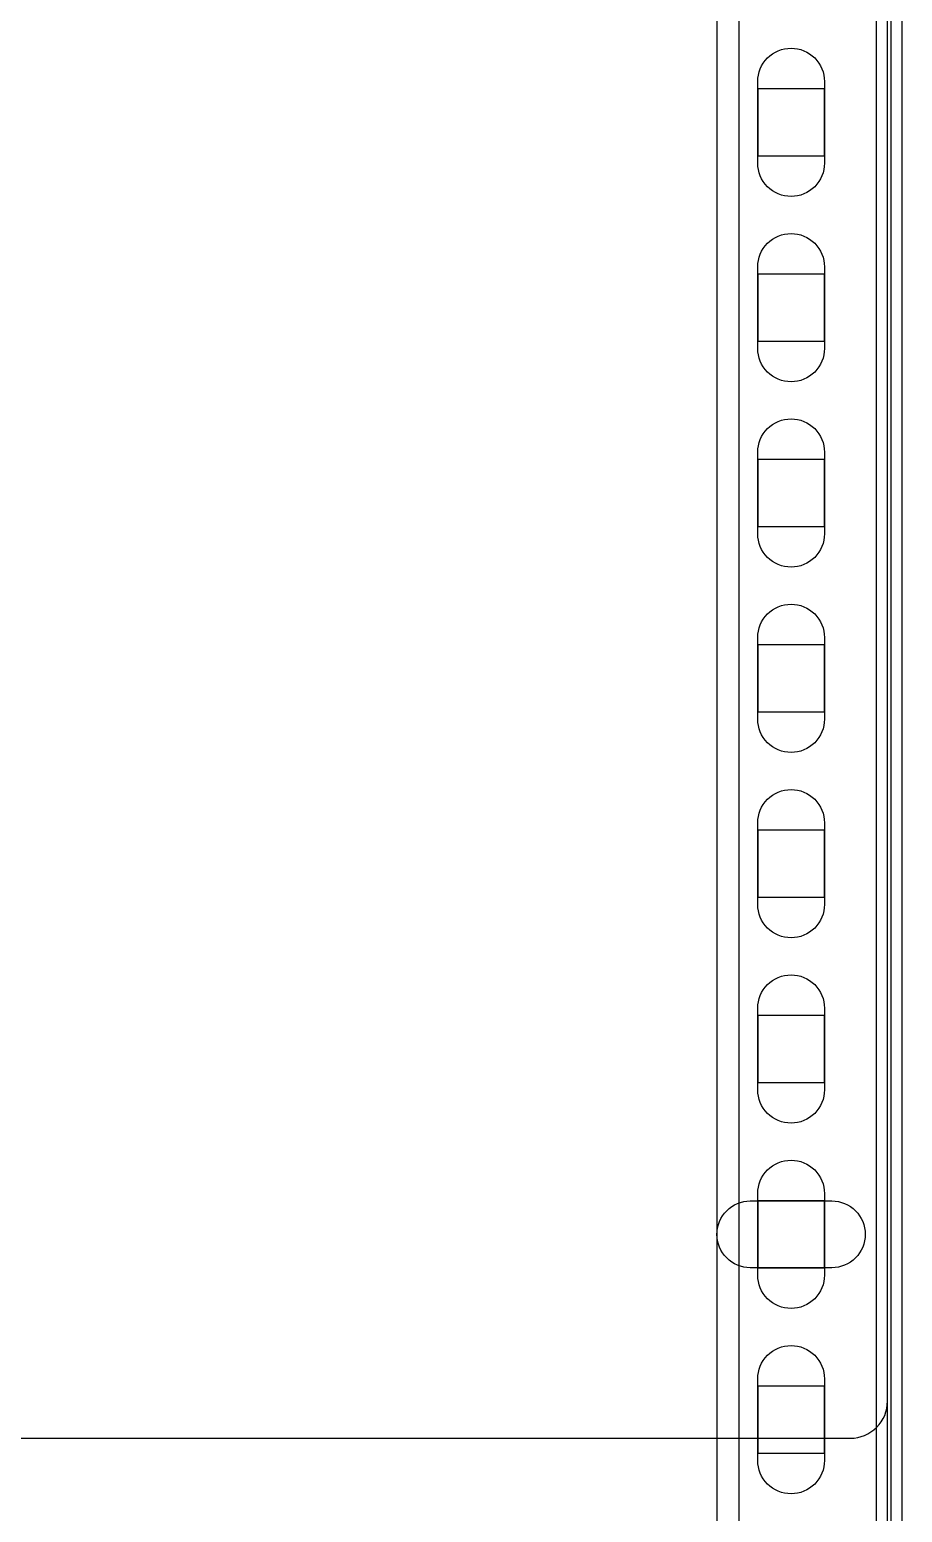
# Model space of a CAD drawing. Header units: millimetres. Extents: x 173893 to 258446, y -176540 to -123824.
# Drawn here: x 192893.3 to 193011, y -162114.3 to -161914.3 of the extents above; entities that cross this region are included whole.
import ezdxf

# ---------------------------------------------------------------- set-up
doc = ezdxf.new("R2010")
doc.units = ezdxf.units.MM
doc.header["$LTSCALE"] = 3
doc.linetypes.add('HIDDEN', pattern=[9.525, 6.35, -3.175])
doc.layers.add('@.VISIBLE', color=7, linetype='Continuous')

# ---------------------------------------------------------------- blocks, each defined once
blk = doc.blocks.new('Oval 20x9')
at = {"layer": '@.VISIBLE', "color": 2}
blk.add_lwpolyline([(-5.5, -4.5), (5.5, -4.5, 0.414214), (10, 0), (10, 0, 0.414214), (5.5, 4.5), (-5.5, 4.5, 0.414214), (-10, 0), (-10, 0, 0.414214)], format="xyb", close=True, dxfattribs=at)

msp = doc.modelspace()

# ---------------------------------------------------------------- linework, layer by layer
at = {"color": 151}
for points in [[(193010.98, -161538.28), (192990.98, -161538.28, 0.414214), (192985.98, -161543.28), (192985.98, -163610.28, 0.414214), (192990.98, -163615.28), (193010.98, -163615.28)], [(193000.48, -161921.28), (193000.48, -161932.28, -0.414214), (192995.98, -161936.78), (192995.98, -161936.78, -0.414214), (192991.48, -161932.28), (192991.48, -161921.28, -0.414214), (192995.98, -161916.78), (192995.98, -161916.78, -0.414214)], [(193000.48, -161946.28), (193000.48, -161957.28, -0.414214), (192995.98, -161961.78), (192995.98, -161961.78, -0.414214), (192991.48, -161957.28), (192991.48, -161946.28, -0.414214), (192995.98, -161941.78), (192995.98, -161941.78, -0.414214)], [(193000.48, -161971.28), (193000.48, -161982.28, -0.414214), (192995.98, -161986.78), (192995.98, -161986.78, -0.414214), (192991.48, -161982.28), (192991.48, -161971.28, -0.414214), (192995.98, -161966.78), (192995.98, -161966.78, -0.414214)], [(193000.48, -161996.28), (193000.48, -162007.28, -0.414214), (192995.98, -162011.78), (192995.98, -162011.78, -0.414214), (192991.48, -162007.28), (192991.48, -161996.28, -0.414214), (192995.98, -161991.78), (192995.98, -161991.78, -0.414214)], [(193000.48, -162021.28), (193000.48, -162032.28, -0.414214), (192995.98, -162036.78), (192995.98, -162036.78, -0.414214), (192991.48, -162032.28), (192991.48, -162021.28, -0.414214), (192995.98, -162016.78), (192995.98, -162016.78, -0.414214)], [(193000.48, -162046.28), (193000.48, -162057.28, -0.414214), (192995.98, -162061.78), (192995.98, -162061.78, -0.414214), (192991.48, -162057.28), (192991.48, -162046.28, -0.414214), (192995.98, -162041.78), (192995.98, -162041.78, -0.414214)], [(193000.48, -162071.28), (193000.48, -162082.28, -0.414214), (192995.98, -162086.78), (192995.98, -162086.78, -0.414214), (192991.48, -162082.28), (192991.48, -162071.28, -0.414214), (192995.98, -162066.78), (192995.98, -162066.78, -0.414214)], [(193000.48, -162096.28), (193000.48, -162107.28, -0.414214), (192995.98, -162111.78), (192995.98, -162111.78, -0.414214), (192991.48, -162107.28), (192991.48, -162096.28, -0.414214), (192995.98, -162091.78), (192995.98, -162091.78, -0.414214)]]:
    msp.add_lwpolyline(points, format="xyb", close=True, dxfattribs=at)
at = {"linetype": 'HIDDEN'}
msp.add_lwpolyline([(192187.98, -163588.28), (193010.98, -163588.28), (193010.98, -161565.28), (192187.98, -161565.28)], close=True, dxfattribs=at)
for points in [[(192189.48, -163586.78), (193009.48, -163586.78), (193009.48, -161566.78), (192189.48, -161566.78)], [(193000.48, -161922.28), (192991.48, -161922.28), (192991.48, -161931.28), (193000.48, -161931.28)], [(193000.48, -161947.28), (192991.48, -161947.28), (192991.48, -161956.28), (193000.48, -161956.28)], [(193000.48, -161972.28), (192991.48, -161972.28), (192991.48, -161981.28), (193000.48, -161981.28)], [(193000.48, -161997.28), (192991.48, -161997.28), (192991.48, -162006.28), (193000.48, -162006.28)], [(193000.48, -162022.28), (192991.48, -162022.28), (192991.48, -162031.28), (193000.48, -162031.28)], [(193000.48, -162047.28), (192991.48, -162047.28), (192991.48, -162056.28), (193000.48, -162056.28)], [(193000.48, -162072.28), (192991.48, -162072.28), (192991.48, -162081.28), (193000.48, -162081.28)], [(193000.48, -162097.28), (192991.48, -162097.28), (192991.48, -162106.28), (193000.48, -162106.28)]]:
    msp.add_lwpolyline(points, close=True)
at = {"color": 6}
for points in [[(192189.98, -163586.28), (193008.98, -163586.28), (193008.98, -161567.28), (192189.98, -161567.28)], [(192191.48, -163584.78), (193007.48, -163584.78), (193007.48, -161568.78), (192191.48, -161568.78)], [(192209.98, -163566.28), (192988.98, -163566.28), (192988.98, -161587.28), (192209.98, -161587.28)]]:
    msp.add_lwpolyline(points, close=True, dxfattribs=at)
at = {"layer": '@.VISIBLE'}
msp.add_line((192217.98, -162104.28), (192980.98, -162104.28), dxfattribs=at)
msp.add_lwpolyline([(192980.98, -162104.28), (193003.98, -162104.28, 0.414214), (193008.98, -162099.28), (193008.98, -161829.28, 0.414214), (193003.98, -161824.28), (192980.98, -161824.28)], format="xyb", dxfattribs=at)

# ---------------------------------------------------------------- block references
at = {"layer": '@.VISIBLE', "xscale": -1}
msp.add_blockref('Oval 20x9', (192995.98, -162076.78), dxfattribs=at)

doc.saveas('drawing.dxf')
